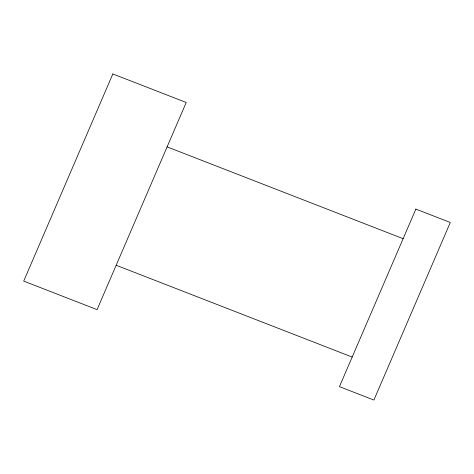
<?xml version="1.0" encoding="UTF-8"?>
<svg xmlns="http://www.w3.org/2000/svg" width="474" height="474" viewBox="0 0 474 474"><rect width="100%" height="100%" fill="white"/><g stroke="black" fill="none" stroke-linecap="round" stroke-linejoin="round"><path stroke-width="0.71" d="M167.109 146.875L403.119 238.689M116.171 265.25L352.182 357.058M112.842 73.95L23.7 281.1L97.069 309.641L186.211 102.485L112.842 73.95M415.858 209.093L339.449 386.654L373.891 400.05L450.3 222.49L415.858 209.093"/></g></svg>
